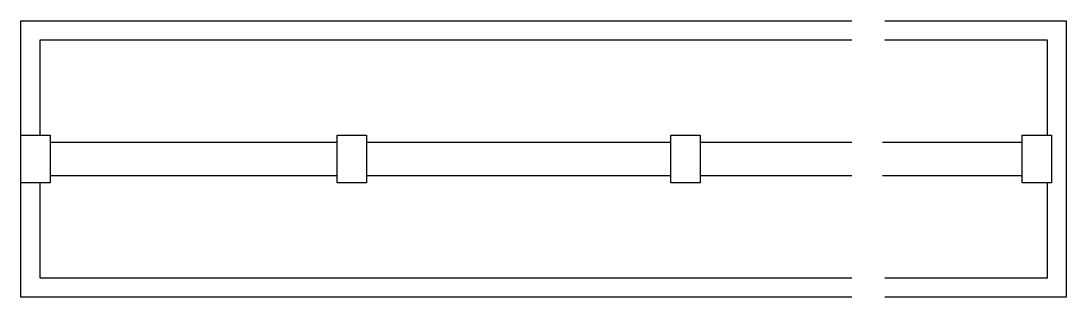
# Model space of a CAD drawing. Extents: x 0 to 4390, y -1160 to 0.
import ezdxf

# ---------------------------------------------------------------- set-up
doc = ezdxf.new("R2010")
doc.units = 0
doc.header["$LTSCALE"] = 50
doc.layers.get('0').update_dxf_attribs({"linetype": 'CONTINUOUS'})

msp = doc.modelspace()

# ---------------------------------------------------------------- linework, layer by layer
at = {"color": 0}
for points in [[(3489.3, -1160), (0, -1160), (0, 0), (3489.3, 0)], [(3628.4, 0), (4389.6, 0), (4389.6, -1160), (3628.4, -1160)], [(80.7, -480), (80.7, -80), (3489.3, -80)], [(3628.4, -80), (4309.6, -80), (4309.6, -480)], [(123.2, -510), (1328.3, -510)], [(1451.5, -510), (2729.2, -510)], [(2852.3, -510), (3489.3, -510)], [(3618.5, -510), (4205.7, -510)], [(1328.3, -650), (123.2, -650)], [(2729.2, -650), (1451.5, -650)], [(3489.3, -650), (2852.3, -650)], [(4205.7, -650), (3618.5, -650)], [(3489.3, -1080), (80.7, -1080), (80.7, -680)], [(4309.6, -680), (4309.6, -1080), (3628.4, -1080)]]:
    msp.add_lwpolyline(points, dxfattribs=at)
for points in [[(0, -480), (123.2, -480), (123.2, -680), (0, -680)], [(1328.3, -480), (1451.5, -480), (1451.5, -680), (1328.3, -680)], [(2729.2, -480), (2852.3, -480), (2852.3, -680), (2729.2, -680)], [(4205.7, -480), (4328.9, -480), (4328.9, -680), (4205.7, -680)]]:
    msp.add_lwpolyline(points, close=True, dxfattribs=at)

doc.saveas('drawing.dxf')
